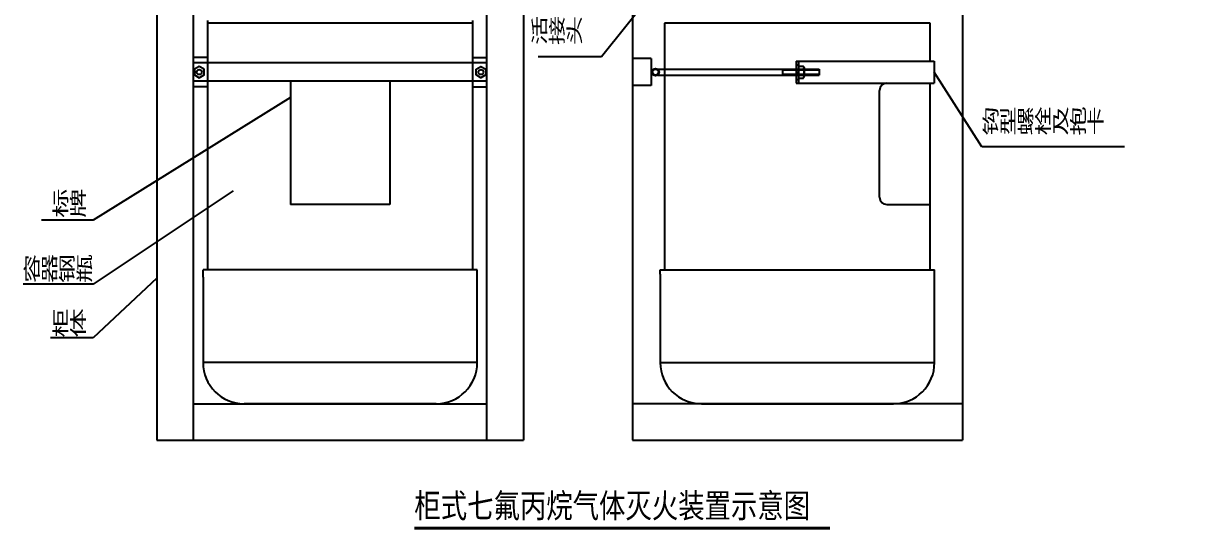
# Model space of a CAD drawing. Extents: x -452079 to 117456, y 3902 to 836955.
# Drawn here: x -295667 to -270081, y 104827 to 115973 of the extents above; entities that cross this region are included whole.
import ezdxf

# ---------------------------------------------------------------- set-up
doc = ezdxf.new("R2010")
doc.units = 0
doc.header["$LTSCALE"] = 1000
doc.header["$MEASUREMENT"] = 0
for name, color, linetype in [('0-辅助线', 1, 'Continuous'), ('PUB_TITLE', 4, 'Continuous'), ('TWT_ZF文字', 3, 'Continuous')]:
    doc.layers.add(name, color=color, linetype=linetype)
doc.styles.add('-宋体', font='', dxfattribs={"width": 0.8})
doc.styles.add('_TCH_DIM', font='SIMPLEX', dxfattribs={"width": 0.75, "bigfont": '@1HZTXT'})
doc.styles.get('-宋体').set_extended_font_data('SimSun')

# ---------------------------------------------------------------- blocks, each defined once
blk = doc.blocks.new('A$C83c55e29')
at = {"layer": 'PUB_TITLE', "color": 20, "const_width": 70}
blk.add_lwpolyline([(8627, 35), (17767, 35)], dxfattribs=at)
at = {"layer": 'TWT_ZF文字', "color": 2}
for p, q in [((2962, 22061), (2962, 1968)), ((11026, 22061), (11026, 1968)), ((13422, 22061), (13422, 1968)), ((20679, 22061), (20679, 1968)), ((3769, 1968), (3769, 21255)), ((10220, 1968), (10220, 21255)), ((16154, 14688), (12744, 10409)), ((4075, 11206), (4075, 5721)), ((4075, 11146), (4075, 7981)), ((6994, 11146), (4075, 11146)), ((9914, 11146), (6994, 11146)), ((9914, 5721), (9914, 11206)), ((9914, 7981), (9914, 11146)), ((14131, 11146), (14131, 5721)), ((19970, 11146), (14131, 11146)), ((19970, 10313), (19970, 11146)), ((4064, 10394), (3769, 10394)), ((10220, 10273), (3769, 10273)), ((9914, 10394), (10220, 10394)), ((12744, 10409), (11352, 10409)), ((13837, 10368), (13422, 10368)), ((13837, 10368), (13837, 9774)), ((17023, 10313), (17023, 9829)), ((17023, 10313), (17071, 10313)), ((17071, 10313), (17071, 9829)), ((17071, 10313), (20058, 10313)), ((20058, 10313), (20058, 9829)), ((13879, 10136), (13882, 10136)), ((13879, 10007), (13882, 10007)), ((13979, 10136), (16720, 10136)), ((13979, 10007), (16720, 10007)), ((16720, 10136), (16720, 10007)), ((16720, 10136), (17532, 10136)), ((16720, 10119), (17532, 10119)), ((16720, 10023), (17532, 10023)), ((16720, 10007), (17532, 10007)), ((17023, 10232), (17071, 10232)), ((17023, 10071), (17071, 10071)), ((17071, 10170), (17071, 9972)), ((17091, 10203), (17181, 10203)), ((17091, 10137), (17181, 10137)), ((17091, 10005), (17181, 10005)), ((17200, 10170), (17200, 9972)), ((17200, 10170), (17200, 9972)), ((17532, 10136), (17532, 10007)), ((21108, 8428), (20058, 10071)), ((10220, 9870), (3769, 9870)), ((4064, 9749), (3769, 9749)), ((5903, 9870), (5903, 7157)), ((8086, 9870), (8086, 7157)), ((9914, 9749), (10220, 9749)), ((13837, 9774), (13422, 9774)), ((17023, 9910), (17071, 9910)), ((17023, 9829), (17071, 9829)), ((17071, 9829), (19018, 9829)), ((17091, 9939), (17181, 9939)), ((19018, 9829), (20058, 9829)), ((19970, 5721), (19970, 9829)), ((5903, 9513), (1560, 6813)), ((18857, 7318), (18857, 9668)), ((24240, 8428), (21108, 8428)), ((4639, 7455), (1560, 5405)), ((8086, 7157), (5903, 7157)), ((19018, 7157), (19970, 7157)), ((1560, 6813), (424, 6813)), ((3979, 5560), (3979, 5721)), ((10010, 5721), (3979, 5721)), ((10010, 3677), (10010, 5721)), ((14035, 5721), (16889, 5721)), ((14035, 5625), (14035, 5721)), ((16889, 5721), (20066, 5721)), ((20066, 3677), (20066, 5721)), ((1560, 5405), (26, 5405)), ((2962, 5539), (1560, 4221)), ((3979, 5560), (3979, 3677)), ((14035, 5625), (14035, 3677)), ((1560, 4221), (628, 4221)), ((10010, 3677), (3979, 3677)), ((14035, 3677), (20066, 3677)), ((3769, 2774), (10220, 2774)), ((9107, 2774), (4882, 2774)), ((20679, 2774), (13422, 2774)), ((14938, 2774), (19163, 2774)), ((2962, 1968), (11026, 1968)), ((13422, 1968), (20679, 1968))]:
    blk.add_line(p, q, dxfattribs=at)
for points in [[(4004, 10133), (3896, 10195), (3789, 10133), (3789, 10009), (3896, 9947), (4004, 10009)], [(9985, 10133), (10092, 10195), (10200, 10133), (10200, 10009), (10092, 9947), (9985, 10009)]]:
    blk.add_lwpolyline(points, close=True, dxfattribs=at)
for centre, radius in [((3896, 10071), 55.4), ((10092, 10071), 55.4), ((13930, 10071), 80.6), ((13930, 10071), 64.5)]:
    blk.add_circle(centre, radius, dxfattribs=at)
for centre, radius, start, end in [((17109, 10170), 37.4, 117.9522, 242.0478), ((17191, 10071), 120, 146.5265, 213.4735), ((17109, 9972), 37.4, 117.9522, 242.0478), ((17163, 10170), 37.4, 297.9522, 62.0478), ((17081, 10071), 120, 326.5265, 33.4735), ((17163, 9972), 37.4, 297.9522, 62.0478), ((19018, 9668), 161, 90, 180), ((19018, 7318), 161, 180, 270), ((4882, 3677), 903, 180, 270), ((9107, 3677), 903, 270, 360), ((14938, 3677), 903, 180, 270), ((19163, 3677), 903, 270, 360)]:
    blk.add_arc(centre, radius, start, end, dxfattribs=at)
at = {"layer": 'PUB_TITLE', "color": 7, "style": '-宋体', "width": 0.8}
blk.add_text('柜式七氟丙烷气体灭火装置示意图', height=531.65, dxfattribs=at).set_placement((8627, 264))
at = {"layer": 'TWT_ZF文字', "color": 2, "style": '_TCH_DIM', "width": 0.75}
for s, p in [('活接头', (11181, 10689)), ('钩型螺栓及抱卡', (21104, 8698)), ('标牌', (650, 6888)), ('容器钢瓶', (21, 5451)), ('柜体', (651, 4254))]:
    blk.add_text(s, height=540, dxfattribs=at).set_placement(p)
blk = doc.blocks.new('JZF')
for p, q in [((-2, 0), (2, 0)), ((0, 2), (0, -2))]:
    blk.add_line(p, q)
at = {"color": 3, "const_width": 0.5}
blk.add_lwpolyline([(-0.7, -0.7), (0.7, 0.7)], dxfattribs=at)
blk = doc.blocks.new('A$C26eb91ce')
at = {"layer": 'PUB_TITLE', "color": 20, "const_width": 70}
blk.add_lwpolyline([(4183, 35), (15743, 35)], dxfattribs=at)
at = {"layer": 'TWT_ZF文字', "color": 2}
for p, q in [((6953, 24133), (6880, 24555)), ((6953, 24133), (7026, 24555)), ((10327, 24133), (10254, 24555)), ((10327, 24133), (10400, 24555)), ((6953, 22698), (6880, 23120)), ((6953, 22698), (7026, 23120)), ((10327, 22698), (10254, 23120)), ((10327, 22698), (10400, 23120)), ((5399, 19448), (5071, 19722)), ((6953, 19448), (6880, 19870)), ((6953, 19448), (7026, 19870)), ((10327, 19448), (10254, 19870)), ((10327, 19448), (10400, 19870)), ((11880, 19448), (12184, 19750)), ((5399, 19448), (4975, 19509)), ((5399, 19448), (11880, 19448)), ((5399, 18365), (5399, 19448)), ((11880, 19448), (12296, 19549)), ((11880, 19448), (11880, 18365)), ((11880, 18906), (12302, 18980)), ((11880, 18906), (12240, 18675)), ((11880, 18365), (5399, 18365)), ((4625, 17365), (4780, 17764)), ((6953, 17365), (6880, 17787)), ((6953, 17365), (7026, 17787)), ((10327, 17365), (10254, 17787)), ((10327, 17365), (10400, 17787)), ((12654, 17365), (12500, 17764)), ((4625, 17365), (4973, 17615)), ((12654, 17365), (12306, 17615)), ((10327, 11862), (10254, 12284)), ((10327, 11862), (10400, 12284)), ((17618, 10720), (17196, 10794)), ((10327, 10163, -3060), (10254, 10585, -3060)), ((10327, 10163, -3060), (10400, 10585, -3060)), ((17618, 10720), (17196, 10647)), ((10327, 8470, -6120), (10327, 9009, -3060)), ((10327, 8464, -6120), (10254, 8886, -6120)), ((10327, 8464, -6120), (10400, 8886, -6120)), ((15794, 7593), (15721, 7171)), ((15794, 7593), (15867, 7171)), ((15794, 7593), (15794, 7047)), ((10327, 6502), (10327, 7310, -6120)), ((10331, 6496), (10258, 6918)), ((10327, 7047, -4127), (15794, 7047, -4127)), ((10331, 6496), (10404, 6918)), ((7800, 6496), (12853, 6496)), ((7800, 5343), (7800, 6496)), ((12853, 6496), (12853, 5343)), ((12853, 6496), (12853, 5343)), ((12853, 5343), (7800, 5343)), ((10327, 4797, -3060), (10254, 5219, -3060)), ((10327, 4797, -3060), (10400, 5219, -3060)), ((10327, 3098, -3060), (10254, 3520, -3060)), ((10327, 3098, -3060), (10400, 3520, -3060))]:
    blk.add_line(p, q, dxfattribs=at)
for points in [[(6467, 25894), (10813, 25894), (10813, 24957), (6467, 24957)], [(3273, 24133), (7668, 24133), (7668, 23196), (3273, 23196)], [(9651, 24133), (14046, 24133), (14046, 23196), (9651, 23196)], [(0, 22698), (2901, 22698), (2901, 20560), (0, 20560)], [(4883, 22698), (7784, 22698), (7784, 20560), (4883, 20560)], [(9580, 22698), (11074, 22698), (11074, 20560), (9580, 20560)], [(13870, 22698), (16771, 22698), (16771, 20560), (13870, 20560)], [(3336, 17365), (4625, 17365), (4625, 12442), (3336, 12442)], [(6308, 17365), (7597, 17365), (7597, 12442), (6308, 12442)], [(9330, 17365), (11323, 17365), (11323, 12442), (9330, 12442)], [(12654, 17365), (13943, 17365), (13943, 12442), (12654, 12442)], [(15204, 13848), (16384, 13848), (16384, 7593), (15204, 7593)], [(17618, 12784), (18747, 12784), (18747, 8657), (17618, 8657)], [(7800, 11862), (12853, 11862), (12853, 10708), (7800, 10708)]]:
    blk.add_lwpolyline(points, close=True, dxfattribs=at)
for points in [[(6953, 24133), (6953, 24957)], [(10327, 24133), (10327, 24957)], [(6953, 22698), (6953, 23196)], [(10327, 22698), (10327, 23196)], [(5399, 19448), (2901, 20560)], [(6953, 19448), (6953, 20560)], [(10327, 19448), (10327, 20560)], [(11880, 19448), (13870, 20560)], [(11880, 18906), (15794, 18113), (15794, 13848)], [(4625, 17365), (5399, 18365)], [(6953, 17365), (6953, 18365)], [(10327, 17365), (10327, 18365)], [(11880, 18365), (12654, 17365)], [(10327, 11862), (10327, 12442)], [(10327, 10163), (10327, 10708)], [(17618, 10720), (16384, 10720)], [(10327, 5336), (10327, 4797)]]:
    blk.add_lwpolyline(points, dxfattribs=at)
for points, elevation in [([(7800, 10163), (12853, 10163), (12853, 9009), (7800, 9009)], -3060), ([(7800, 8464), (12853, 8464), (12853, 7310), (7800, 7310)], -6120), ([(7800, 3644), (12853, 3644), (12853, 4797), (7800, 4797)], -3060), ([(7800, 2157), (12853, 2157), (12853, 3098), (7800, 3098)], -3060)]:
    blk.add_lwpolyline(points, close=True, dxfattribs=dict(at, elevation=elevation))
at = {"layer": 'TWT_ZF文字', "color": 2, "elevation": -3060}
blk.add_lwpolyline([(10327, 3638), (10327, 3098)], dxfattribs=at)
at = {"layer": 'TWT_ZF文字', "color": 2, "xscale": 6.167145627737045, "yscale": 6.167145627737045, "zscale": 6.167145627737045, "rotation": 90}
for p in [(10327, 5343), (10327, 3644, -3060)]:
    blk.add_blockref('JZF', p, dxfattribs=at)
at = {"layer": 'PUB_TITLE', "color": 7, "style": '-宋体', "width": 0.8}
blk.add_text('柜式七氟丙烷气体灭火装置动作控制流程图', height=531.65, dxfattribs=at).set_placement((4183, 264))
at = {"layer": 'TWT_ZF文字', "color": 2, "style": '_TCH_DIM', "width": 0.75}
for s, p in [('火  情', (7752, 25141, -3060)), ('火灾探测器', (4043, 23436, -3060)), ('目  视', (10957, 23416)), ('电气紧', (564, 21907)), ('报警', (5749, 21873, -3060)), ('手', (10014, 21894, -3060)), ('电气紧', (14442, 21891, -3060)), ('急切断', (587, 20914)), ('控制器', (5460, 20889, -3060)), ('动', (10021, 20916, -3060)), ('急启动', (14474, 20898, -3060)), ('灭火控制器', (7228, 18686, -3060)), ('火', (3707, 16401, -3060)), ('灭火', (9787, 16437, -3060)), ('控', (12997, 16384)), ('灾', (3709, 15414, -3060)), ('报', (6611, 15365)), ('系统', (9787, 15450, -3060)), ('制', (13002, 15400)), ('显', (3710, 14448, -3060)), ('警', (6608, 14381)), ('延时', (9790, 14469, -3060)), ('风', (12996, 14458)), ('后启', (9821, 13482, -3060)), ('机', (12997, 13468)), ('示', (3705, 13485, -3060)), ('信', (15507, 12990, -3060)), ('盘', (3710, 12492, -3060)), ('动', (10087, 12504, -3060)), ('等', (12996, 12475)), ('号', (15506, 12015, -3060)), ('放', (17874, 11923, -3060)), ('启动装置动作', (8625, 11037, -3060)), ('反', (15503, 11043, -3060)), ('气', (17881, 10939, -3060)), ('馈', (15507, 10056, -3060)), ('指', (17874, 9958, -3060)), ('容器阀开启', (9019, 9300, -6120)), ('装', (15507, 9069, -3060)), ('示', (17871, 8995, -3060)), ('置', (15506, 8100, -3060)), ('灭火剂喷射', (8897, 7663, -9180)), ('灭  火', (9402, 5645, -3060)), ('灭火终了', (9262, 3932, -6120)), ('排  气', (9417, 2263, -6120))]:
    blk.add_text(s, height=540, dxfattribs=at).set_placement(p)

msp = doc.modelspace()

# ---------------------------------------------------------------- block references
at = {"layer": '0-辅助线'}
for name, p in [('A$C26eb91ce', (-271608.98, 104827.14)), ('A$C83c55e29', (-295693.15, 104827.14))]:
    msp.add_blockref(name, p, dxfattribs=at)

doc.saveas('drawing.dxf')
